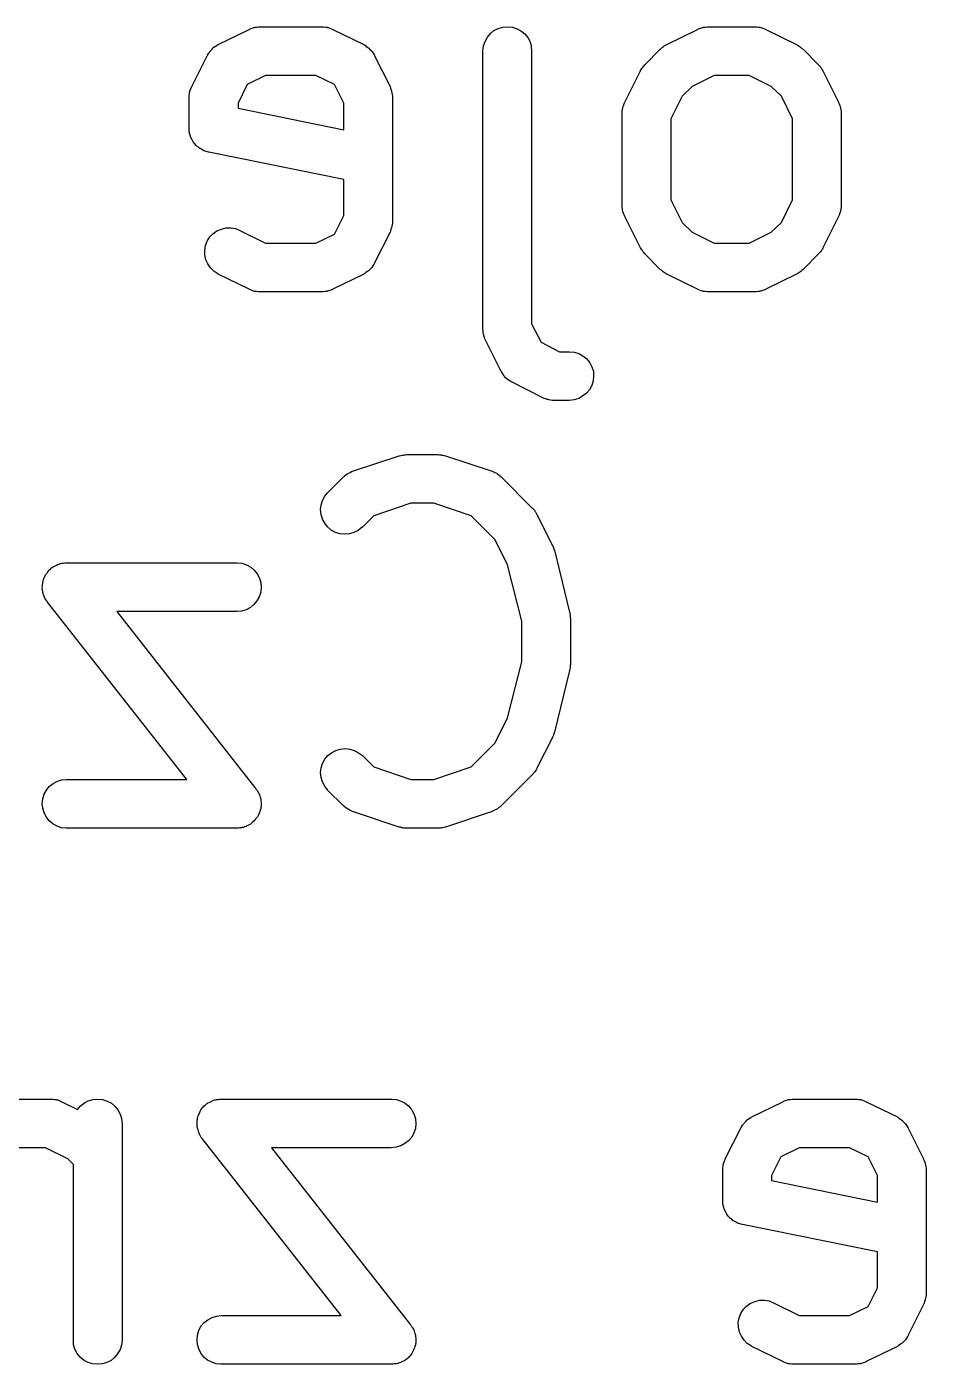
# Model space of a CAD drawing. Extents: x 131.5 to 184.4, y -145.8 to -137.7.
# Drawn here: x 171.701 to 174.47, y -145.467 to -141.351 of the extents above; entities that cross this region are included whole.
import ezdxf

# ---------------------------------------------------------------- set-up
doc = ezdxf.new("R2010")
doc.units = 0
doc.layers.add('BLACK', color=7, linetype='CONTINUOUS')

msp = doc.modelspace()

# ---------------------------------------------------------------- linework, layer by layer
at = {"layer": 'BLACK', "linetype": 'CONTINUOUS'}
for p, q in [((172.29, -141.406), (172.385, -141.359)), ((172.385, -141.359), (172.386, -141.358)), ((172.386, -141.358), (172.388, -141.357)), ((172.388, -141.357), (172.39, -141.356)), ((172.39, -141.356), (172.395, -141.355)), ((172.395, -141.355), (172.4, -141.353)), ((172.4, -141.353), (172.402, -141.353)), ((172.402, -141.353), (172.404, -141.352)), ((172.404, -141.352), (172.409, -141.352)), ((172.409, -141.352), (172.414, -141.351)), ((172.414, -141.351), (172.416, -141.351)), ((172.416, -141.351), (172.419, -141.351)), ((172.419, -141.351), (172.609, -141.351)), ((172.609, -141.351), (172.61, -141.351)), ((172.61, -141.351), (172.612, -141.351)), ((172.612, -141.351), (172.614, -141.351)), ((172.614, -141.351), (172.62, -141.352)), ((172.62, -141.352), (172.625, -141.352)), ((172.625, -141.352), (172.627, -141.353)), ((172.627, -141.353), (172.629, -141.353)), ((172.629, -141.353), (172.634, -141.355)), ((172.634, -141.355), (172.639, -141.357)), ((172.639, -141.357), (172.641, -141.358)), ((172.641, -141.358), (172.643, -141.359)), ((172.643, -141.359), (172.738, -141.406)), ((173.112, -141.396), (173.119, -141.383)), ((173.119, -141.383), (173.128, -141.372)), ((173.128, -141.372), (173.139, -141.363)), ((173.139, -141.363), (173.152, -141.356)), ((173.152, -141.356), (173.166, -141.352)), ((173.166, -141.352), (173.181, -141.351)), ((173.181, -141.351), (173.196, -141.352)), ((173.196, -141.352), (173.21, -141.357)), ((173.21, -141.357), (173.222, -141.364)), ((173.222, -141.364), (173.234, -141.373)), ((173.234, -141.373), (173.243, -141.384)), ((173.243, -141.384), (173.25, -141.397)), ((173.671, -141.406), (173.766, -141.359)), ((173.766, -141.359), (173.767, -141.358)), ((173.767, -141.358), (173.769, -141.357)), ((173.769, -141.357), (173.771, -141.356)), ((173.771, -141.356), (173.776, -141.355)), ((173.776, -141.355), (173.781, -141.353)), ((173.781, -141.353), (173.783, -141.353)), ((173.783, -141.353), (173.785, -141.352)), ((173.785, -141.352), (173.79, -141.352)), ((173.79, -141.352), (173.795, -141.351)), ((173.795, -141.351), (173.797, -141.351)), ((173.797, -141.351), (173.8, -141.351)), ((173.8, -141.351), (173.942, -141.351)), ((173.942, -141.351), (173.943, -141.351)), ((173.943, -141.351), (173.946, -141.351)), ((173.946, -141.351), (173.948, -141.351)), ((173.948, -141.351), (173.953, -141.352)), ((173.953, -141.352), (173.958, -141.352)), ((173.958, -141.352), (173.96, -141.353)), ((173.96, -141.353), (173.962, -141.353)), ((173.962, -141.353), (173.967, -141.355)), ((173.967, -141.355), (173.972, -141.357)), ((173.972, -141.357), (173.974, -141.358)), ((173.974, -141.358), (173.976, -141.359)), ((173.976, -141.359), (174.071, -141.406)), ((172.265, -141.427), (172.266, -141.425)), ((172.266, -141.425), (172.267, -141.424)), ((172.267, -141.424), (172.271, -141.42)), ((172.271, -141.42), (172.275, -141.416)), ((172.275, -141.416), (172.276, -141.415)), ((172.276, -141.415), (172.277, -141.414)), ((172.277, -141.414), (172.282, -141.411)), ((172.282, -141.411), (172.287, -141.408)), ((172.287, -141.408), (172.288, -141.407)), ((172.288, -141.407), (172.29, -141.406)), ((172.738, -141.406), (172.739, -141.407)), ((172.739, -141.407), (172.74, -141.408)), ((172.74, -141.408), (172.742, -141.408)), ((172.742, -141.408), (172.746, -141.412)), ((172.746, -141.412), (172.751, -141.415)), ((172.751, -141.415), (172.752, -141.416)), ((172.752, -141.416), (172.754, -141.417)), ((172.754, -141.417), (172.757, -141.421)), ((172.757, -141.421), (172.762, -141.425)), ((172.762, -141.425), (172.762, -141.426)), ((173.105, -141.425), (173.107, -141.41)), ((173.105, -141.426), (173.105, -141.425)), ((173.107, -141.41), (173.112, -141.396)), ((173.25, -141.397), (173.254, -141.411)), ((173.254, -141.411), (173.255, -141.426)), ((173.604, -141.468), (173.651, -141.42)), ((173.651, -141.42), (173.652, -141.42)), ((173.652, -141.42), (173.655, -141.417)), ((173.655, -141.417), (173.658, -141.414)), ((173.658, -141.414), (173.661, -141.412)), ((173.661, -141.412), (173.663, -141.41)), ((173.663, -141.41), (173.667, -141.408)), ((173.667, -141.408), (173.671, -141.406)), ((174.071, -141.406), (174.072, -141.407)), ((174.072, -141.407), (174.076, -141.409)), ((174.076, -141.409), (174.079, -141.411)), ((174.079, -141.411), (174.082, -141.413)), ((174.082, -141.413), (174.084, -141.415)), ((174.084, -141.415), (174.087, -141.418)), ((174.087, -141.418), (174.091, -141.42)), ((174.091, -141.42), (174.138, -141.468)), ((172.209, -141.535), (172.256, -141.44)), ((172.256, -141.44), (172.257, -141.439)), ((172.257, -141.439), (172.258, -141.437)), ((172.258, -141.436), (172.262, -141.431)), ((172.258, -141.437), (172.258, -141.436)), ((172.262, -141.431), (172.265, -141.427)), ((172.762, -141.426), (172.764, -141.427)), ((172.764, -141.427), (172.767, -141.432)), ((172.767, -141.432), (172.77, -141.437)), ((172.77, -141.437), (172.771, -141.438)), ((172.771, -141.438), (172.771, -141.44)), ((172.771, -141.44), (172.819, -141.535)), ((173.105, -142.283), (173.105, -141.426)), ((173.255, -141.426), (173.255, -142.265)), ((172.436, -141.501), (172.379, -141.529)), ((172.591, -141.501), (172.436, -141.501)), ((172.648, -141.529), (172.591, -141.501)), ((173.542, -141.583), (173.59, -141.487)), ((173.59, -141.486), (173.592, -141.483)), ((173.59, -141.487), (173.59, -141.486)), ((173.592, -141.483), (173.594, -141.479)), ((173.594, -141.479), (173.596, -141.477)), ((173.596, -141.477), (173.598, -141.474)), ((173.598, -141.474), (173.601, -141.471)), ((173.601, -141.471), (173.604, -141.468)), ((173.817, -141.501), (173.749, -141.535)), ((173.925, -141.501), (173.817, -141.501)), ((173.993, -141.535), (173.925, -141.501)), ((174.138, -141.468), (174.139, -141.469)), ((174.139, -141.469), (174.142, -141.472)), ((174.142, -141.472), (174.145, -141.475)), ((174.145, -141.475), (174.146, -141.478)), ((174.146, -141.478), (174.148, -141.48)), ((174.148, -141.48), (174.15, -141.484)), ((174.15, -141.484), (174.152, -141.487)), ((174.152, -141.487), (174.2, -141.583)), ((172.203, -141.549), (172.205, -141.544)), ((172.203, -141.551), (172.203, -141.549)), ((172.205, -141.544), (172.207, -141.539)), ((172.207, -141.539), (172.208, -141.537)), ((172.208, -141.537), (172.209, -141.535)), ((172.379, -141.529), (172.351, -141.586)), ((172.677, -141.586), (172.648, -141.529)), ((172.819, -141.535), (172.819, -141.536)), ((172.819, -141.536), (172.82, -141.538)), ((172.82, -141.538), (172.821, -141.54)), ((172.821, -141.54), (172.823, -141.545)), ((172.823, -141.545), (172.824, -141.55)), ((173.749, -141.535), (173.718, -141.565)), ((174.024, -141.565), (173.993, -141.535)), ((172.201, -141.563), (172.202, -141.558)), ((172.201, -141.565), (172.201, -141.563)), ((172.201, -141.568), (172.201, -141.565)), ((172.201, -141.569), (172.201, -141.568)), ((172.201, -141.664), (172.201, -141.569)), ((172.202, -141.553), (172.203, -141.551)), ((172.202, -141.558), (172.202, -141.553)), ((172.351, -141.586), (172.351, -141.602)), ((172.677, -141.668), (172.677, -141.586)), ((172.824, -141.55), (172.825, -141.552)), ((172.825, -141.552), (172.825, -141.554)), ((172.825, -141.554), (172.826, -141.559)), ((172.826, -141.559), (172.827, -141.564)), ((172.827, -141.564), (172.827, -141.566)), ((172.827, -141.566), (172.827, -141.569)), ((172.827, -141.569), (172.827, -141.95)), ((173.539, -141.592), (173.54, -141.587)), ((173.54, -141.587), (173.541, -141.585)), ((173.541, -141.585), (173.542, -141.583)), ((173.718, -141.565), (173.684, -141.634)), ((174.058, -141.634), (174.024, -141.565)), ((174.2, -141.583), (174.2, -141.584)), ((174.2, -141.584), (174.201, -141.586)), ((174.201, -141.586), (174.202, -141.588)), ((174.202, -141.588), (174.204, -141.593)), ((172.351, -141.602), (172.677, -141.668)), ((173.534, -141.611), (173.535, -141.606)), ((173.534, -141.613), (173.534, -141.611)), ((173.534, -141.615), (173.534, -141.613)), ((173.534, -141.616), (173.534, -141.615)), ((173.534, -141.902), (173.534, -141.616)), ((173.535, -141.606), (173.536, -141.601)), ((173.536, -141.598), (173.537, -141.596)), ((173.536, -141.601), (173.536, -141.598)), ((173.537, -141.596), (173.539, -141.592)), ((174.204, -141.593), (174.205, -141.597)), ((174.205, -141.597), (174.206, -141.6)), ((174.206, -141.6), (174.206, -141.602)), ((174.206, -141.602), (174.207, -141.607)), ((174.207, -141.607), (174.208, -141.612)), ((174.208, -141.612), (174.208, -141.614)), ((174.208, -141.614), (174.208, -141.616)), ((174.208, -141.616), (174.208, -141.902)), ((172.201, -141.671), (172.201, -141.664)), ((172.202, -141.678), (172.201, -141.671)), ((173.684, -141.634), (173.684, -141.884)), ((174.058, -141.884), (174.058, -141.634)), ((172.204, -141.685), (172.202, -141.678)), ((172.202, -141.678), (172.202, -141.678)), ((172.202, -141.678), (172.202, -141.678)), ((172.206, -141.692), (172.204, -141.685)), ((172.21, -141.699), (172.206, -141.692)), ((172.206, -141.692), (172.206, -141.692)), ((172.206, -141.692), (172.206, -141.692)), ((172.213, -141.705), (172.21, -141.699)), ((172.218, -141.711), (172.213, -141.705)), ((172.213, -141.705), (172.213, -141.705)), ((172.213, -141.705), (172.213, -141.705)), ((172.222, -141.716), (172.218, -141.711)), ((172.222, -141.717), (172.222, -141.716)), ((172.222, -141.716), (172.222, -141.716)), ((172.228, -141.721), (172.222, -141.717)), ((172.233, -141.726), (172.228, -141.721)), ((172.234, -141.726), (172.233, -141.726)), ((172.24, -141.729), (172.234, -141.726)), ((172.234, -141.726), (172.234, -141.726)), ((172.246, -141.733), (172.24, -141.729)), ((172.247, -141.733), (172.246, -141.733)), ((172.246, -141.733), (172.246, -141.733)), ((172.253, -141.735), (172.247, -141.733)), ((172.26, -141.737), (172.253, -141.735)), ((172.261, -141.737), (172.26, -141.737)), ((172.677, -141.821), (172.261, -141.737)), ((172.261, -141.737), (172.261, -141.737)), ((172.261, -141.737), (172.261, -141.737)), ((172.261, -141.737), (172.261, -141.737)), ((172.677, -141.932), (172.677, -141.821)), ((173.534, -141.904), (173.534, -141.902)), ((173.534, -141.906), (173.534, -141.904)), ((173.535, -141.911), (173.534, -141.906)), ((173.535, -141.916), (173.535, -141.911)), ((173.536, -141.919), (173.535, -141.916)), ((173.536, -141.921), (173.536, -141.919)), ((173.684, -141.884), (173.718, -141.953)), ((174.024, -141.953), (174.058, -141.884)), ((174.207, -141.912), (174.206, -141.917)), ((174.206, -141.917), (174.206, -141.92)), ((174.208, -141.907), (174.207, -141.912)), ((174.208, -141.902), (174.208, -141.903)), ((174.208, -141.903), (174.208, -141.905)), ((174.208, -141.905), (174.208, -141.907)), ((172.648, -141.989), (172.677, -141.932)), ((172.826, -141.96), (172.825, -141.965)), ((172.827, -141.955), (172.826, -141.96)), ((172.827, -141.95), (172.827, -141.951)), ((172.827, -141.951), (172.827, -141.953)), ((172.827, -141.953), (172.827, -141.955)), ((173.538, -141.926), (173.536, -141.921)), ((173.54, -141.93), (173.538, -141.926)), ((173.541, -141.932), (173.54, -141.93)), ((173.542, -141.935), (173.541, -141.932)), ((173.59, -142.031), (173.542, -141.935)), ((173.542, -141.935), (173.542, -141.935)), ((173.718, -141.953), (173.749, -141.983)), ((173.993, -141.983), (174.024, -141.953)), ((174.2, -141.935), (174.152, -142.031)), ((174.201, -141.933), (174.2, -141.935)), ((174.202, -141.931), (174.201, -141.933)), ((174.203, -141.927), (174.202, -141.931)), ((174.205, -141.922), (174.203, -141.927)), ((174.206, -141.92), (174.205, -141.922)), ((172.256, -142.011), (172.264, -141.998)), ((172.264, -141.998), (172.274, -141.988)), ((172.274, -141.988), (172.286, -141.979)), ((172.286, -141.979), (172.3, -141.974)), ((172.3, -141.974), (172.314, -141.97)), ((172.314, -141.97), (172.329, -141.97)), ((172.329, -141.97), (172.343, -141.972)), ((172.343, -141.972), (172.357, -141.978)), ((172.357, -141.978), (172.436, -142.017)), ((172.591, -142.017), (172.648, -141.989)), ((172.819, -141.983), (172.771, -142.078)), ((172.82, -141.981), (172.819, -141.983)), ((172.821, -141.979), (172.82, -141.981)), ((172.822, -141.974), (172.821, -141.979)), ((172.824, -141.969), (172.822, -141.974)), ((172.825, -141.967), (172.824, -141.969)), ((172.825, -141.965), (172.825, -141.967)), ((173.749, -141.983), (173.817, -142.017)), ((173.925, -142.017), (173.993, -141.983)), ((172.249, -142.039), (172.251, -142.024)), ((172.249, -142.053), (172.249, -142.039)), ((172.251, -142.024), (172.256, -142.011)), ((172.436, -142.017), (172.591, -142.017)), ((173.592, -142.034), (173.59, -142.031)), ((173.594, -142.038), (173.592, -142.034)), ((173.596, -142.04), (173.594, -142.038)), ((173.597, -142.043), (173.596, -142.04)), ((173.6, -142.046), (173.597, -142.043)), ((173.817, -142.017), (173.925, -142.017)), ((174.146, -142.041), (174.144, -142.044)), ((174.148, -142.039), (174.146, -142.041)), ((174.15, -142.035), (174.148, -142.039)), ((174.152, -142.032), (174.15, -142.035)), ((174.152, -142.031), (174.152, -142.032)), ((172.252, -142.068), (172.249, -142.053)), ((172.258, -142.081), (172.252, -142.068)), ((172.266, -142.093), (172.258, -142.081)), ((172.769, -142.082), (172.766, -142.087)), ((172.77, -142.081), (172.769, -142.082)), ((172.771, -142.079), (172.77, -142.081)), ((172.771, -142.078), (172.771, -142.079)), ((173.603, -142.049), (173.6, -142.046)), ((173.604, -142.05), (173.603, -142.049)), ((173.651, -142.098), (173.604, -142.05)), ((174.138, -142.05), (174.091, -142.098)), ((174.141, -142.047), (174.138, -142.05)), ((174.144, -142.044), (174.141, -142.047)), ((172.277, -142.103), (172.266, -142.093)), ((172.289, -142.111), (172.277, -142.103)), ((172.29, -142.112), (172.289, -142.111)), ((172.385, -142.159), (172.29, -142.112)), ((172.738, -142.112), (172.643, -142.159)), ((172.739, -142.111), (172.738, -142.112)), ((172.741, -142.11), (172.739, -142.111)), ((172.745, -142.107), (172.741, -142.11)), ((172.75, -142.104), (172.745, -142.107)), ((172.751, -142.103), (172.75, -142.104)), ((172.753, -142.102), (172.751, -142.103)), ((172.757, -142.098), (172.753, -142.102)), ((172.761, -142.094), (172.757, -142.098)), ((172.762, -142.093), (172.761, -142.094)), ((172.763, -142.092), (172.762, -142.093)), ((172.766, -142.087), (172.763, -142.092)), ((173.655, -142.1), (173.651, -142.098)), ((173.658, -142.103), (173.655, -142.1)), ((173.66, -142.105), (173.658, -142.103)), ((173.663, -142.107), (173.66, -142.105)), ((173.666, -142.109), (173.663, -142.107)), ((173.67, -142.111), (173.666, -142.109)), ((173.671, -142.112), (173.67, -142.111)), ((173.766, -142.159), (173.671, -142.112)), ((174.071, -142.112), (173.976, -142.159)), ((174.075, -142.11), (174.071, -142.112)), ((174.078, -142.108), (174.075, -142.11)), ((174.081, -142.106), (174.078, -142.108)), ((174.084, -142.104), (174.081, -142.106)), ((174.087, -142.101), (174.084, -142.104)), ((174.09, -142.099), (174.087, -142.101)), ((174.091, -142.098), (174.09, -142.099)), ((172.387, -142.16), (172.385, -142.159)), ((172.389, -142.161), (172.387, -142.16)), ((172.394, -142.163), (172.389, -142.161)), ((172.399, -142.165), (172.394, -142.163)), ((172.401, -142.165), (172.399, -142.165)), ((172.403, -142.166), (172.401, -142.165)), ((172.408, -142.166), (172.403, -142.166)), ((172.413, -142.167), (172.408, -142.166)), ((172.619, -142.166), (172.613, -142.167)), ((172.624, -142.166), (172.619, -142.166)), ((172.626, -142.165), (172.624, -142.166)), ((172.628, -142.165), (172.626, -142.165)), ((172.633, -142.163), (172.628, -142.165)), ((172.638, -142.162), (172.633, -142.163)), ((172.64, -142.161), (172.638, -142.162)), ((172.642, -142.16), (172.64, -142.161)), ((172.643, -142.159), (172.642, -142.16)), ((173.768, -142.16), (173.766, -142.159)), ((173.77, -142.161), (173.768, -142.16)), ((173.775, -142.163), (173.77, -142.161)), ((173.78, -142.165), (173.775, -142.163)), ((173.782, -142.165), (173.78, -142.165)), ((173.784, -142.166), (173.782, -142.165)), ((173.789, -142.166), (173.784, -142.166)), ((173.794, -142.167), (173.789, -142.166)), ((173.952, -142.166), (173.947, -142.167)), ((173.957, -142.166), (173.952, -142.166)), ((173.959, -142.165), (173.957, -142.166)), ((173.961, -142.165), (173.959, -142.165)), ((173.966, -142.163), (173.961, -142.165)), ((173.971, -142.162), (173.966, -142.163)), ((173.973, -142.161), (173.971, -142.162)), ((173.975, -142.16), (173.973, -142.161)), ((173.976, -142.159), (173.975, -142.16)), ((172.415, -142.167), (172.413, -142.167)), ((172.418, -142.167), (172.415, -142.167)), ((172.419, -142.167), (172.418, -142.167)), ((172.609, -142.167), (172.419, -142.167)), ((172.611, -142.167), (172.609, -142.167)), ((172.613, -142.167), (172.611, -142.167)), ((173.796, -142.167), (173.794, -142.167)), ((173.798, -142.167), (173.796, -142.167)), ((173.8, -142.167), (173.798, -142.167)), ((173.942, -142.167), (173.8, -142.167)), ((173.945, -142.167), (173.942, -142.167)), ((173.947, -142.167), (173.945, -142.167)), ((173.106, -142.285), (173.105, -142.283)), ((173.106, -142.287), (173.106, -142.285)), ((173.106, -142.292), (173.106, -142.287)), ((173.255, -142.265), (173.284, -142.322)), ((173.107, -142.297), (173.106, -142.292)), ((173.108, -142.3), (173.107, -142.297)), ((173.108, -142.302), (173.108, -142.3)), ((173.11, -142.307), (173.108, -142.302)), ((173.111, -142.311), (173.11, -142.307)), ((173.112, -142.313), (173.111, -142.311)), ((173.113, -142.315), (173.112, -142.313)), ((173.113, -142.316), (173.113, -142.315)), ((173.161, -142.412), (173.113, -142.316)), ((173.284, -142.322), (173.341, -142.351)), ((173.341, -142.351), (173.371, -142.351)), ((173.371, -142.351), (173.372, -142.351)), ((173.372, -142.351), (173.387, -142.352)), ((173.387, -142.352), (173.4, -142.357)), ((173.4, -142.357), (173.413, -142.364)), ((173.413, -142.364), (173.425, -142.373)), ((173.162, -142.413), (173.161, -142.412)), ((173.163, -142.414), (173.162, -142.413)), ((173.425, -142.373), (173.434, -142.385)), ((173.434, -142.385), (173.44, -142.398)), ((173.44, -142.398), (173.445, -142.412)), ((173.445, -142.412), (173.446, -142.426)), ((173.166, -142.419), (173.163, -142.414)), ((173.169, -142.424), (173.166, -142.419)), ((173.17, -142.425), (173.169, -142.424)), ((173.171, -142.427), (173.17, -142.425)), ((173.175, -142.431), (173.171, -142.427)), ((173.179, -142.435), (173.175, -142.431)), ((173.18, -142.436), (173.179, -142.435)), ((173.181, -142.437), (173.18, -142.436)), ((173.186, -142.44), (173.181, -142.437)), ((173.191, -142.443), (173.186, -142.44)), ((173.192, -142.444), (173.191, -142.443)), ((173.194, -142.445), (173.192, -142.444)), ((173.195, -142.445), (173.194, -142.445)), ((173.29, -142.493), (173.195, -142.445)), ((173.444, -142.441), (173.44, -142.455)), ((173.446, -142.426), (173.444, -142.441)), ((173.292, -142.494), (173.29, -142.493)), ((173.294, -142.495), (173.292, -142.494)), ((173.299, -142.496), (173.294, -142.495)), ((173.4, -142.495), (173.386, -142.499)), ((173.412, -142.488), (173.4, -142.495)), ((173.424, -142.479), (173.412, -142.488)), ((173.433, -142.468), (173.424, -142.479)), ((173.44, -142.455), (173.433, -142.468)), ((173.303, -142.498), (173.299, -142.496)), ((173.306, -142.498), (173.303, -142.498)), ((173.308, -142.499), (173.306, -142.498)), ((173.313, -142.5), (173.308, -142.499)), ((173.318, -142.501), (173.313, -142.5)), ((173.32, -142.5), (173.318, -142.501)), ((173.322, -142.501), (173.32, -142.5)), ((173.323, -142.501), (173.322, -142.501)), ((173.371, -142.501), (173.323, -142.501)), ((173.386, -142.499), (173.371, -142.501)), ((172.704, -142.719), (172.847, -142.671)), ((172.847, -142.671), (172.848, -142.671)), ((172.848, -142.671), (172.852, -142.67)), ((172.852, -142.67), (172.856, -142.669)), ((172.856, -142.669), (172.859, -142.669)), ((172.859, -142.669), (172.863, -142.668)), ((172.863, -142.668), (172.867, -142.668)), ((172.867, -142.668), (172.871, -142.667)), ((172.871, -142.667), (172.966, -142.667)), ((172.966, -142.667), (172.967, -142.667)), ((172.967, -142.667), (172.971, -142.668)), ((172.971, -142.668), (172.976, -142.668)), ((172.976, -142.668), (172.979, -142.669)), ((172.979, -142.669), (172.982, -142.669)), ((172.982, -142.669), (172.986, -142.67)), ((172.986, -142.67), (172.99, -142.671)), ((172.99, -142.671), (173.133, -142.719)), ((172.627, -142.785), (172.675, -142.737)), ((172.675, -142.737), (172.676, -142.736)), ((172.676, -142.736), (172.678, -142.735)), ((172.678, -142.735), (172.679, -142.733)), ((172.679, -142.733), (172.683, -142.73)), ((172.683, -142.73), (172.687, -142.727)), ((172.687, -142.727), (172.689, -142.726)), ((172.689, -142.726), (172.691, -142.725)), ((172.691, -142.725), (172.696, -142.723)), ((172.696, -142.723), (172.7, -142.72)), ((172.7, -142.72), (172.702, -142.72)), ((172.702, -142.72), (172.704, -142.719)), ((173.133, -142.719), (173.134, -142.719)), ((173.134, -142.719), (173.136, -142.72)), ((173.136, -142.72), (173.138, -142.721)), ((173.138, -142.721), (173.142, -142.723)), ((173.142, -142.723), (173.147, -142.725)), ((173.147, -142.725), (173.149, -142.727)), ((173.149, -142.727), (173.151, -142.728)), ((173.151, -142.728), (173.155, -142.731)), ((173.155, -142.731), (173.159, -142.734)), ((173.159, -142.734), (173.16, -142.736)), ((173.16, -142.736), (173.162, -142.737)), ((173.162, -142.737), (173.257, -142.832)), ((172.605, -142.837), (172.607, -142.823)), ((172.607, -142.823), (172.611, -142.809)), ((172.611, -142.809), (172.618, -142.796)), ((172.618, -142.796), (172.627, -142.785)), ((172.883, -142.817), (172.769, -142.856)), ((172.954, -142.817), (172.883, -142.817)), ((173.069, -142.856), (172.954, -142.817)), ((172.607, -142.852), (172.605, -142.837)), ((172.611, -142.866), (172.607, -142.852)), ((172.618, -142.879), (172.611, -142.866)), ((172.769, -142.856), (172.734, -142.891)), ((173.143, -142.93), (173.069, -142.856)), ((173.257, -142.832), (173.258, -142.833)), ((173.258, -142.833), (173.261, -142.836)), ((173.261, -142.836), (173.264, -142.839)), ((173.264, -142.839), (173.265, -142.842)), ((173.265, -142.842), (173.267, -142.844)), ((173.267, -142.844), (173.269, -142.848)), ((173.269, -142.848), (173.271, -142.852)), ((173.271, -142.852), (173.319, -142.947)), ((172.627, -142.89), (172.618, -142.879)), ((172.638, -142.9), (172.627, -142.89)), ((172.651, -142.907), (172.638, -142.9)), ((172.665, -142.911), (172.651, -142.907)), ((172.708, -142.907), (172.694, -142.911)), ((172.721, -142.901), (172.708, -142.907)), ((172.733, -142.891), (172.721, -142.901)), ((172.734, -142.891), (172.733, -142.891)), ((172.68, -142.913), (172.665, -142.911)), ((172.694, -142.911), (172.68, -142.913)), ((173.181, -143.007), (173.143, -142.93)), ((173.319, -142.947), (173.319, -142.948)), ((173.319, -142.948), (173.32, -142.948)), ((173.32, -142.948), (173.32, -142.948)), ((173.32, -142.948), (173.322, -142.955)), ((173.322, -142.955), (173.324, -142.962)), ((173.324, -142.962), (173.325, -142.962)), ((173.325, -142.962), (173.325, -142.962)), ((173.325, -142.962), (173.372, -143.153)), ((171.761, -143.034), (171.764, -143.03)), ((171.764, -143.03), (171.767, -143.026)), ((171.767, -143.026), (171.769, -143.025)), ((171.769, -143.025), (171.77, -143.022)), ((171.77, -143.022), (171.774, -143.02)), ((171.774, -143.02), (171.777, -143.016)), ((171.777, -143.016), (171.78, -143.015)), ((171.78, -143.015), (171.782, -143.013)), ((171.782, -143.013), (171.786, -143.011)), ((171.786, -143.011), (171.79, -143.009)), ((171.79, -143.009), (171.792, -143.008)), ((171.792, -143.008), (171.795, -143.006)), ((171.795, -143.006), (171.799, -143.005)), ((171.799, -143.005), (171.803, -143.003)), ((171.803, -143.003), (171.806, -143.003)), ((171.806, -143.003), (171.809, -143.002)), ((171.809, -143.002), (171.813, -143.002)), ((171.813, -143.002), (171.818, -143.001)), ((171.818, -143.001), (171.821, -143.001)), ((171.821, -143.001), (171.823, -143.001)), ((171.823, -143.001), (172.347, -143.001)), ((172.347, -143.001), (172.348, -143.001)), ((172.348, -143.001), (172.363, -143.002)), ((172.363, -143.002), (172.377, -143.007)), ((172.377, -143.007), (172.39, -143.014)), ((172.39, -143.014), (172.401, -143.023)), ((172.401, -143.023), (172.41, -143.035)), ((173.225, -143.18), (173.181, -143.007)), ((171.748, -143.075), (171.749, -143.071)), ((171.749, -143.066), (171.75, -143.063)), ((171.749, -143.071), (171.749, -143.066)), ((171.75, -143.061), (171.751, -143.056)), ((171.75, -143.063), (171.75, -143.061)), ((171.751, -143.056), (171.752, -143.052)), ((171.752, -143.052), (171.753, -143.049)), ((171.753, -143.049), (171.754, -143.047)), ((171.754, -143.047), (171.756, -143.043)), ((171.756, -143.043), (171.758, -143.038)), ((171.758, -143.038), (171.76, -143.036)), ((171.76, -143.036), (171.761, -143.034)), ((172.41, -143.035), (172.417, -143.048)), ((172.417, -143.048), (172.421, -143.062)), ((172.421, -143.062), (172.422, -143.076)), ((171.749, -143.078), (171.748, -143.075)), ((171.748, -143.081), (171.749, -143.078)), ((171.749, -143.085), (171.748, -143.081)), ((171.75, -143.09), (171.749, -143.085)), ((171.75, -143.092), (171.75, -143.09)), ((171.751, -143.095), (171.75, -143.092)), ((171.752, -143.099), (171.751, -143.095)), ((171.754, -143.104), (171.752, -143.099)), ((171.755, -143.106), (171.754, -143.104)), ((171.756, -143.109), (171.755, -143.106)), ((171.758, -143.113), (171.756, -143.109)), ((171.761, -143.117), (171.758, -143.113)), ((172.416, -143.105), (172.409, -143.118)), ((172.421, -143.091), (172.416, -143.105)), ((172.422, -143.076), (172.421, -143.091)), ((171.762, -143.119), (171.761, -143.117)), ((171.764, -143.121), (171.762, -143.119)), ((171.764, -143.122), (171.764, -143.121)), ((172.193, -143.667), (171.764, -143.122)), ((172.347, -143.151), (171.978, -143.151)), ((171.978, -143.151), (172.406, -143.696)), ((172.362, -143.149), (172.347, -143.151)), ((172.376, -143.145), (172.362, -143.149)), ((172.389, -143.138), (172.376, -143.145)), ((172.4, -143.129), (172.389, -143.138)), ((172.409, -143.118), (172.4, -143.129)), ((173.372, -143.153), (173.373, -143.154)), ((173.373, -143.154), (173.373, -143.155)), ((173.225, -143.305), (173.225, -143.18)), ((173.373, -143.155), (173.373, -143.156)), ((173.373, -143.156), (173.374, -143.162)), ((173.374, -143.162), (173.374, -143.168)), ((173.374, -143.168), (173.374, -143.17)), ((173.374, -143.17), (173.375, -143.171)), ((173.375, -143.171), (173.375, -143.314)), ((173.181, -143.478), (173.225, -143.305)), ((173.375, -143.315), (173.374, -143.316)), ((173.374, -143.316), (173.374, -143.318)), ((173.374, -143.318), (173.374, -143.323)), ((173.375, -143.314), (173.375, -143.315)), ((173.372, -143.332), (173.325, -143.522)), ((173.373, -143.329), (173.372, -143.331)), ((173.372, -143.331), (173.372, -143.332)), ((173.374, -143.323), (173.373, -143.329)), ((173.143, -143.555), (173.181, -143.478)), ((173.324, -143.524), (173.322, -143.531)), ((173.325, -143.522), (173.324, -143.523)), ((173.324, -143.523), (173.324, -143.524)), ((173.324, -143.524), (173.324, -143.524)), ((173.069, -143.629), (173.143, -143.555)), ((173.319, -143.538), (173.271, -143.633)), ((173.322, -143.531), (173.319, -143.537)), ((173.319, -143.537), (173.319, -143.538)), ((173.319, -143.538), (173.319, -143.538)), ((172.611, -143.618), (172.618, -143.605)), ((172.618, -143.605), (172.628, -143.594)), ((172.628, -143.594), (172.639, -143.585)), ((172.639, -143.585), (172.652, -143.578)), ((172.652, -143.578), (172.666, -143.574)), ((172.666, -143.574), (172.681, -143.572)), ((172.681, -143.572), (172.695, -143.574)), ((172.695, -143.574), (172.709, -143.578)), ((172.709, -143.578), (172.722, -143.585)), ((172.722, -143.585), (172.734, -143.594)), ((172.734, -143.594), (172.769, -143.629)), ((172.605, -143.646), (172.607, -143.632)), ((172.607, -143.661), (172.605, -143.646)), ((172.607, -143.632), (172.611, -143.618)), ((172.769, -143.629), (172.883, -143.667)), ((172.954, -143.667), (173.069, -143.629)), ((173.263, -143.646), (173.26, -143.649)), ((173.265, -143.644), (173.263, -143.646)), ((173.267, -143.641), (173.265, -143.644)), ((173.269, -143.638), (173.267, -143.641)), ((173.271, -143.634), (173.269, -143.638)), ((173.271, -143.633), (173.271, -143.634)), ((171.761, -143.7), (171.77, -143.689)), ((171.77, -143.689), (171.782, -143.68)), ((171.782, -143.68), (171.795, -143.673)), ((171.795, -143.673), (171.809, -143.669)), ((171.809, -143.669), (171.823, -143.667)), ((171.823, -143.667), (172.193, -143.667)), ((172.611, -143.675), (172.607, -143.661)), ((172.618, -143.688), (172.611, -143.675)), ((172.627, -143.699), (172.618, -143.688)), ((172.883, -143.667), (172.954, -143.667)), ((173.257, -143.653), (173.162, -143.748)), ((173.26, -143.649), (173.257, -143.653)), ((171.748, -143.742), (171.75, -143.727)), ((171.75, -143.727), (171.754, -143.713)), ((171.754, -143.713), (171.761, -143.7)), ((172.406, -143.696), (172.407, -143.697)), ((172.407, -143.697), (172.408, -143.699)), ((172.408, -143.699), (172.41, -143.701)), ((172.41, -143.701), (172.412, -143.705)), ((172.412, -143.705), (172.414, -143.709)), ((172.414, -143.709), (172.415, -143.712)), ((172.415, -143.712), (172.417, -143.714)), ((172.417, -143.714), (172.418, -143.719)), ((172.418, -143.719), (172.42, -143.723)), ((172.42, -143.723), (172.42, -143.726)), ((172.42, -143.726), (172.421, -143.728)), ((172.421, -143.728), (172.421, -143.733)), ((172.627, -143.7), (172.627, -143.699)), ((172.675, -143.748), (172.627, -143.7)), ((171.75, -143.756), (171.748, -143.742)), ((171.754, -143.77), (171.75, -143.756)), ((171.761, -143.783), (171.754, -143.77)), ((172.416, -143.771), (172.414, -143.776)), ((172.417, -143.769), (172.416, -143.771)), ((172.418, -143.766), (172.417, -143.769)), ((172.419, -143.762), (172.418, -143.766)), ((172.421, -143.757), (172.419, -143.762)), ((172.421, -143.733), (172.422, -143.737)), ((172.422, -143.752), (172.421, -143.755)), ((172.421, -143.755), (172.421, -143.757)), ((172.422, -143.737), (172.422, -143.74)), ((172.422, -143.74), (172.422, -143.743)), ((172.422, -143.743), (172.422, -143.747)), ((172.422, -143.747), (172.422, -143.752)), ((172.677, -143.749), (172.675, -143.748)), ((172.678, -143.751), (172.677, -143.749)), ((172.682, -143.754), (172.678, -143.751)), ((172.686, -143.757), (172.682, -143.754)), ((172.688, -143.758), (172.686, -143.757)), ((172.69, -143.759), (172.688, -143.758)), ((172.695, -143.762), (172.69, -143.759)), ((172.699, -143.764), (172.695, -143.762)), ((172.701, -143.765), (172.699, -143.764)), ((172.703, -143.766), (172.701, -143.765)), ((172.704, -143.766), (172.703, -143.766)), ((172.847, -143.814), (172.704, -143.766)), ((173.133, -143.766), (172.99, -143.814)), ((173.135, -143.765), (173.133, -143.766)), ((173.137, -143.764), (173.135, -143.765)), ((173.141, -143.762), (173.137, -143.764)), ((173.146, -143.76), (173.141, -143.762)), ((173.148, -143.759), (173.146, -143.76)), ((173.15, -143.758), (173.148, -143.759)), ((173.154, -143.754), (173.15, -143.758)), ((173.158, -143.752), (173.154, -143.754)), ((173.16, -143.75), (173.158, -143.752)), ((173.161, -143.749), (173.16, -143.75)), ((173.162, -143.748), (173.161, -143.749)), ((171.77, -143.795), (171.761, -143.783)), ((171.781, -143.804), (171.77, -143.795)), ((171.794, -143.811), (171.781, -143.804)), ((171.808, -143.816), (171.794, -143.811)), ((172.371, -143.813), (172.367, -143.815)), ((172.376, -143.812), (172.371, -143.813)), ((172.378, -143.81), (172.376, -143.812)), ((172.381, -143.809), (172.378, -143.81)), ((172.385, -143.807), (172.381, -143.809)), ((172.389, -143.805), (172.385, -143.807)), ((172.391, -143.803), (172.389, -143.805)), ((172.393, -143.802), (172.391, -143.803)), ((172.396, -143.799), (172.393, -143.802)), ((172.4, -143.796), (172.396, -143.799)), ((172.402, -143.793), (172.4, -143.796)), ((172.404, -143.792), (172.402, -143.793)), ((172.406, -143.788), (172.404, -143.792)), ((172.409, -143.784), (172.406, -143.788)), ((172.411, -143.782), (172.409, -143.784)), ((172.412, -143.78), (172.411, -143.782)), ((172.414, -143.776), (172.412, -143.78)), ((171.822, -143.817), (171.808, -143.816)), ((171.823, -143.817), (171.822, -143.817)), ((172.347, -143.817), (171.823, -143.817)), ((172.35, -143.817), (172.347, -143.817)), ((172.353, -143.817), (172.35, -143.817)), ((172.357, -143.816), (172.353, -143.817)), ((172.362, -143.816), (172.357, -143.816)), ((172.364, -143.815), (172.362, -143.816)), ((172.367, -143.815), (172.364, -143.815)), ((172.851, -143.814), (172.847, -143.814)), ((172.855, -143.816), (172.851, -143.814)), ((172.858, -143.816), (172.855, -143.816)), ((172.862, -143.817), (172.858, -143.816)), ((172.866, -143.817), (172.862, -143.817)), ((172.87, -143.817), (172.866, -143.817)), ((172.871, -143.817), (172.87, -143.817)), ((172.966, -143.817), (172.871, -143.817)), ((172.97, -143.817), (172.966, -143.817)), ((172.975, -143.817), (172.97, -143.817)), ((172.978, -143.816), (172.975, -143.817)), ((172.981, -143.816), (172.978, -143.816)), ((172.985, -143.815), (172.981, -143.816)), ((172.989, -143.814), (172.985, -143.815)), ((172.99, -143.814), (172.989, -143.814)), ((171.633, -144.651), (171.776, -144.651)), ((171.776, -144.651), (171.777, -144.651)), ((171.777, -144.651), (171.779, -144.651)), ((171.779, -144.651), (171.781, -144.651)), ((171.781, -144.651), (171.786, -144.652)), ((171.786, -144.652), (171.791, -144.652)), ((171.791, -144.652), (171.793, -144.653)), ((171.793, -144.653), (171.796, -144.653)), ((171.796, -144.653), (171.8, -144.655)), ((171.8, -144.655), (171.805, -144.657)), ((171.805, -144.657), (171.807, -144.658)), ((171.807, -144.658), (171.809, -144.659)), ((171.809, -144.659), (171.857, -144.683)), ((171.857, -144.683), (171.866, -144.672)), ((171.866, -144.672), (171.878, -144.663)), ((171.878, -144.663), (171.89, -144.656)), ((171.89, -144.656), (171.905, -144.652)), ((171.905, -144.652), (171.919, -144.651)), ((171.919, -144.651), (171.934, -144.652)), ((171.934, -144.652), (171.948, -144.657)), ((171.948, -144.657), (171.961, -144.664)), ((171.961, -144.664), (171.972, -144.673)), ((171.972, -144.673), (171.981, -144.684)), ((172.24, -144.68), (172.243, -144.676)), ((172.243, -144.676), (172.245, -144.675)), ((172.245, -144.675), (172.247, -144.672)), ((172.247, -144.672), (172.25, -144.67)), ((172.25, -144.67), (172.254, -144.666)), ((172.254, -144.666), (172.256, -144.665)), ((172.256, -144.665), (172.258, -144.663)), ((172.258, -144.663), (172.262, -144.661)), ((172.262, -144.661), (172.266, -144.659)), ((172.266, -144.659), (172.269, -144.658)), ((172.269, -144.658), (172.271, -144.656)), ((172.271, -144.656), (172.275, -144.655)), ((172.275, -144.655), (172.28, -144.653)), ((172.28, -144.653), (172.282, -144.653)), ((172.282, -144.653), (172.285, -144.652)), ((172.285, -144.652), (172.29, -144.652)), ((172.29, -144.652), (172.294, -144.651)), ((172.294, -144.651), (172.297, -144.651)), ((172.297, -144.651), (172.3, -144.651)), ((172.3, -144.651), (172.823, -144.651)), ((172.823, -144.651), (172.824, -144.651)), ((172.824, -144.651), (172.839, -144.652)), ((172.839, -144.652), (172.853, -144.657)), ((172.853, -144.657), (172.866, -144.664)), ((172.866, -144.664), (172.877, -144.673)), ((172.877, -144.673), (172.886, -144.685)), ((173.933, -144.706), (174.028, -144.659)), ((174.028, -144.659), (174.029, -144.658)), ((174.029, -144.658), (174.031, -144.657)), ((174.031, -144.657), (174.033, -144.656)), ((174.033, -144.656), (174.038, -144.655)), ((174.038, -144.655), (174.043, -144.653)), ((174.043, -144.653), (174.045, -144.653)), ((174.045, -144.653), (174.047, -144.652)), ((174.047, -144.652), (174.052, -144.652)), ((174.052, -144.652), (174.057, -144.651)), ((174.057, -144.651), (174.059, -144.651)), ((174.059, -144.651), (174.061, -144.651)), ((174.061, -144.651), (174.252, -144.651)), ((174.252, -144.651), (174.253, -144.651)), ((174.253, -144.651), (174.255, -144.651)), ((174.255, -144.651), (174.257, -144.651)), ((174.257, -144.651), (174.262, -144.652)), ((174.262, -144.652), (174.267, -144.652)), ((174.267, -144.652), (174.27, -144.653)), ((174.27, -144.653), (174.272, -144.653)), ((174.272, -144.653), (174.277, -144.655)), ((174.277, -144.655), (174.281, -144.657)), ((174.281, -144.657), (174.283, -144.658)), ((174.283, -144.658), (174.285, -144.659)), ((174.285, -144.659), (174.381, -144.706)), ((171.981, -144.684), (171.988, -144.697)), ((171.988, -144.697), (171.992, -144.711)), ((171.992, -144.711), (171.994, -144.726)), ((172.225, -144.716), (172.226, -144.713)), ((172.225, -144.721), (172.225, -144.716)), ((172.226, -144.711), (172.227, -144.706)), ((172.226, -144.713), (172.226, -144.711)), ((172.227, -144.706), (172.228, -144.702)), ((172.228, -144.702), (172.23, -144.699)), ((172.23, -144.697), (172.233, -144.693)), ((172.23, -144.699), (172.23, -144.697)), ((172.233, -144.693), (172.234, -144.688)), ((172.234, -144.688), (172.236, -144.686)), ((172.236, -144.686), (172.237, -144.684)), ((172.237, -144.684), (172.24, -144.68)), ((172.886, -144.685), (172.893, -144.698)), ((172.893, -144.698), (172.897, -144.712)), ((172.897, -144.712), (172.898, -144.726)), ((173.914, -144.72), (173.918, -144.716)), ((173.918, -144.716), (173.919, -144.715)), ((173.919, -144.715), (173.92, -144.714)), ((173.92, -144.714), (173.925, -144.711)), ((173.925, -144.711), (173.93, -144.708)), ((173.93, -144.708), (173.931, -144.707)), ((173.931, -144.707), (173.933, -144.706)), ((174.381, -144.706), (174.382, -144.707)), ((174.382, -144.707), (174.383, -144.708)), ((174.383, -144.708), (174.384, -144.708)), ((174.384, -144.708), (174.389, -144.712)), ((174.389, -144.712), (174.394, -144.715)), ((174.394, -144.715), (174.395, -144.716)), ((174.395, -144.716), (174.396, -144.717)), ((174.396, -144.717), (174.4, -144.721)), ((171.994, -144.726), (171.994, -145.392)), ((172.225, -144.725), (172.225, -144.721)), ((172.225, -144.728), (172.225, -144.725)), ((172.225, -144.731), (172.225, -144.728)), ((172.225, -144.735), (172.225, -144.731)), ((172.226, -144.74), (172.225, -144.735)), ((172.227, -144.742), (172.226, -144.74)), ((172.227, -144.745), (172.227, -144.742)), ((172.229, -144.749), (172.227, -144.745)), ((172.23, -144.754), (172.229, -144.749)), ((172.231, -144.756), (172.23, -144.754)), ((172.232, -144.759), (172.231, -144.756)), ((172.235, -144.763), (172.232, -144.759)), ((172.892, -144.755), (172.886, -144.768)), ((172.897, -144.741), (172.892, -144.755)), ((172.898, -144.726), (172.897, -144.741)), ((173.851, -144.835), (173.899, -144.74)), ((173.899, -144.74), (173.9, -144.739)), ((173.9, -144.737), (173.901, -144.736)), ((173.9, -144.739), (173.9, -144.737)), ((173.901, -144.736), (173.904, -144.731)), ((173.904, -144.731), (173.908, -144.727)), ((173.908, -144.727), (173.909, -144.725)), ((173.909, -144.725), (173.91, -144.724)), ((173.91, -144.724), (173.914, -144.72)), ((174.4, -144.721), (174.404, -144.725)), ((174.404, -144.725), (174.405, -144.726)), ((174.405, -144.726), (174.406, -144.727)), ((174.406, -144.727), (174.409, -144.732)), ((174.409, -144.732), (174.413, -144.737)), ((174.413, -144.737), (174.413, -144.738)), ((174.413, -144.738), (174.414, -144.74)), ((174.414, -144.74), (174.462, -144.835)), ((172.237, -144.767), (172.235, -144.763)), ((172.238, -144.769), (172.237, -144.767)), ((172.24, -144.771), (172.238, -144.769)), ((172.241, -144.772), (172.24, -144.771)), ((172.669, -145.317), (172.241, -144.772)), ((172.838, -144.799), (172.823, -144.801)), ((172.852, -144.795), (172.838, -144.799)), ((172.865, -144.788), (172.852, -144.795)), ((172.876, -144.779), (172.865, -144.788)), ((172.886, -144.768), (172.876, -144.779)), ((171.758, -144.801), (171.651, -144.801)), ((171.827, -144.835), (171.758, -144.801)), ((171.844, -144.852), (171.827, -144.835)), ((172.823, -144.801), (172.454, -144.801)), ((172.454, -144.801), (172.882, -145.346)), ((173.848, -144.844), (173.85, -144.839)), ((173.85, -144.839), (173.851, -144.837)), ((173.851, -144.837), (173.851, -144.835)), ((174.022, -144.829), (173.994, -144.886)), ((174.079, -144.801), (174.022, -144.829)), ((174.234, -144.801), (174.079, -144.801)), ((174.291, -144.829), (174.234, -144.801)), ((174.32, -144.886), (174.291, -144.829)), ((174.462, -144.835), (174.462, -144.836)), ((174.462, -144.836), (174.463, -144.838)), ((174.463, -144.838), (174.464, -144.84)), ((174.464, -144.84), (174.466, -144.845)), ((171.844, -145.392), (171.844, -144.852)), ((173.844, -144.863), (173.845, -144.858)), ((173.844, -144.865), (173.844, -144.863)), ((173.844, -144.868), (173.844, -144.865)), ((173.844, -144.869), (173.844, -144.868)), ((173.844, -144.964), (173.844, -144.869)), ((173.845, -144.853), (173.846, -144.851)), ((173.845, -144.858), (173.845, -144.853)), ((173.846, -144.849), (173.848, -144.844)), ((173.846, -144.851), (173.846, -144.849)), ((174.466, -144.845), (174.467, -144.85)), ((174.467, -144.85), (174.468, -144.852)), ((174.468, -144.852), (174.468, -144.854)), ((174.468, -144.854), (174.469, -144.859)), ((174.469, -144.859), (174.47, -144.864)), ((174.47, -144.864), (174.47, -144.866)), ((174.47, -144.866), (174.47, -144.869)), ((174.47, -144.869), (174.47, -145.25)), ((173.994, -144.886), (173.994, -144.902)), ((173.994, -144.902), (174.32, -144.968)), ((174.32, -144.968), (174.32, -144.886)), ((173.844, -144.971), (173.844, -144.964)), ((173.845, -144.978), (173.844, -144.971)), ((173.847, -144.985), (173.845, -144.978)), ((173.845, -144.978), (173.845, -144.978)), ((173.845, -144.978), (173.845, -144.978)), ((173.849, -144.992), (173.847, -144.985)), ((173.853, -144.999), (173.849, -144.992)), ((173.849, -144.992), (173.849, -144.992)), ((173.849, -144.992), (173.849, -144.992)), ((173.856, -145.005), (173.853, -144.999)), ((173.86, -145.011), (173.856, -145.005)), ((173.856, -145.005), (173.856, -145.005)), ((173.856, -145.005), (173.856, -145.005)), ((173.865, -145.016), (173.86, -145.011)), ((173.865, -145.017), (173.865, -145.016)), ((173.865, -145.016), (173.865, -145.016)), ((173.871, -145.021), (173.865, -145.017)), ((173.876, -145.026), (173.871, -145.021)), ((173.877, -145.026), (173.876, -145.026)), ((173.876, -145.026), (173.876, -145.026)), ((173.883, -145.029), (173.877, -145.026)), ((173.889, -145.033), (173.883, -145.029)), ((173.89, -145.033), (173.889, -145.033)), ((173.889, -145.033), (173.889, -145.033)), ((173.896, -145.035), (173.89, -145.033)), ((173.903, -145.037), (173.896, -145.035)), ((173.904, -145.037), (173.903, -145.037)), ((173.903, -145.037), (173.903, -145.037)), ((173.903, -145.037), (173.903, -145.037)), ((174.32, -145.121), (173.904, -145.037)), ((173.904, -145.037), (173.904, -145.037)), ((174.32, -145.232), (174.32, -145.121)), ((174.291, -145.289), (174.32, -145.232)), ((174.47, -145.25), (174.47, -145.251)), ((174.47, -145.251), (174.47, -145.253)), ((174.47, -145.253), (174.47, -145.255)), ((173.907, -145.298), (173.917, -145.288)), ((173.917, -145.288), (173.929, -145.279)), ((173.929, -145.279), (173.943, -145.274)), ((173.943, -145.274), (173.957, -145.27)), ((173.957, -145.27), (173.972, -145.27)), ((173.972, -145.27), (173.986, -145.272)), ((173.986, -145.272), (174, -145.278)), ((174, -145.278), (174.079, -145.317)), ((174.234, -145.317), (174.291, -145.289)), ((174.462, -145.283), (174.414, -145.378)), ((174.463, -145.281), (174.462, -145.283)), ((174.464, -145.279), (174.463, -145.281)), ((174.465, -145.274), (174.464, -145.279)), ((174.467, -145.269), (174.465, -145.274)), ((174.468, -145.265), (174.467, -145.267)), ((174.467, -145.267), (174.467, -145.269)), ((174.469, -145.26), (174.468, -145.265)), ((174.47, -145.255), (174.469, -145.26)), ((172.247, -145.339), (172.258, -145.33)), ((172.258, -145.33), (172.271, -145.323)), ((172.271, -145.323), (172.285, -145.319)), ((172.285, -145.319), (172.3, -145.317)), ((172.3, -145.317), (172.669, -145.317)), ((173.891, -145.339), (173.894, -145.324)), ((173.894, -145.324), (173.899, -145.311)), ((173.899, -145.311), (173.907, -145.298)), ((174.079, -145.317), (174.234, -145.317)), ((172.225, -145.392), (172.226, -145.377)), ((172.226, -145.377), (172.23, -145.363)), ((172.23, -145.363), (172.237, -145.35)), ((172.237, -145.35), (172.247, -145.339)), ((172.882, -145.346), (172.883, -145.347)), ((172.883, -145.347), (172.884, -145.349)), ((172.884, -145.349), (172.886, -145.351)), ((172.886, -145.351), (172.888, -145.355)), ((172.888, -145.355), (172.891, -145.359)), ((172.891, -145.359), (172.892, -145.362)), ((172.892, -145.362), (172.893, -145.364)), ((172.893, -145.364), (172.894, -145.369)), ((172.894, -145.369), (172.896, -145.373)), ((172.896, -145.373), (172.896, -145.376)), ((172.896, -145.376), (172.897, -145.378)), ((173.892, -145.353), (173.891, -145.339)), ((173.895, -145.368), (173.892, -145.353)), ((173.901, -145.381), (173.895, -145.368)), ((171.845, -145.407), (171.844, -145.392)), ((171.849, -145.421), (171.845, -145.407)), ((171.992, -145.408), (171.988, -145.422)), ((171.994, -145.393), (171.992, -145.408)), ((171.994, -145.392), (171.994, -145.393)), ((172.226, -145.406), (172.225, -145.392)), ((172.23, -145.42), (172.226, -145.406)), ((172.894, -145.416), (172.893, -145.419)), ((172.895, -145.412), (172.894, -145.416)), ((172.897, -145.407), (172.895, -145.412)), ((172.897, -145.378), (172.897, -145.383)), ((172.897, -145.383), (172.898, -145.387)), ((172.898, -145.402), (172.897, -145.405)), ((172.897, -145.405), (172.897, -145.407)), ((172.898, -145.387), (172.898, -145.39)), ((172.898, -145.39), (172.898, -145.393)), ((172.898, -145.393), (172.898, -145.397)), ((172.898, -145.397), (172.898, -145.402)), ((173.909, -145.393), (173.901, -145.381)), ((173.919, -145.403), (173.909, -145.393)), ((173.932, -145.411), (173.919, -145.403)), ((173.933, -145.412), (173.932, -145.411)), ((174.028, -145.459), (173.933, -145.412)), ((174.381, -145.412), (174.285, -145.459)), ((174.382, -145.411), (174.381, -145.412)), ((174.384, -145.41), (174.382, -145.411)), ((174.388, -145.407), (174.384, -145.41)), ((174.393, -145.404), (174.388, -145.407)), ((174.394, -145.403), (174.393, -145.404)), ((174.396, -145.402), (174.394, -145.403)), ((174.4, -145.398), (174.396, -145.402)), ((174.404, -145.394), (174.4, -145.398)), ((174.405, -145.393), (174.404, -145.394)), ((174.406, -145.392), (174.405, -145.393)), ((174.409, -145.387), (174.406, -145.392)), ((174.412, -145.382), (174.409, -145.387)), ((174.413, -145.381), (174.412, -145.382)), ((174.414, -145.379), (174.413, -145.381)), ((174.414, -145.378), (174.414, -145.379)), ((171.856, -145.434), (171.849, -145.421)), ((171.865, -145.445), (171.856, -145.434)), ((171.877, -145.455), (171.865, -145.445)), ((171.89, -145.462), (171.877, -145.455)), ((171.96, -145.455), (171.947, -145.462)), ((171.971, -145.446), (171.96, -145.455)), ((171.98, -145.435), (171.971, -145.446)), ((171.988, -145.422), (171.98, -145.435)), ((172.237, -145.433), (172.23, -145.42)), ((172.246, -145.445), (172.237, -145.433)), ((172.257, -145.454), (172.246, -145.445)), ((172.27, -145.461), (172.257, -145.454)), ((172.857, -145.459), (172.854, -145.46)), ((172.861, -145.457), (172.857, -145.459)), ((172.865, -145.455), (172.861, -145.457)), ((172.867, -145.453), (172.865, -145.455)), ((172.869, -145.452), (172.867, -145.453)), ((172.873, -145.449), (172.869, -145.452)), ((172.876, -145.446), (172.873, -145.449)), ((172.878, -145.443), (172.876, -145.446)), ((172.88, -145.442), (172.878, -145.443)), ((172.883, -145.438), (172.88, -145.442)), ((172.886, -145.434), (172.883, -145.438)), ((172.887, -145.432), (172.886, -145.434)), ((172.888, -145.43), (172.887, -145.432)), ((172.89, -145.426), (172.888, -145.43)), ((172.892, -145.421), (172.89, -145.426)), ((172.893, -145.419), (172.892, -145.421)), ((174.03, -145.46), (174.028, -145.459)), ((174.285, -145.459), (174.285, -145.46)), ((171.903, -145.466), (171.89, -145.462)), ((171.918, -145.467), (171.903, -145.466)), ((171.933, -145.466), (171.918, -145.467)), ((171.947, -145.462), (171.933, -145.466)), ((172.284, -145.466), (172.27, -145.461)), ((172.298, -145.467), (172.284, -145.466)), ((172.3, -145.467), (172.298, -145.467)), ((172.823, -145.467), (172.3, -145.467)), ((172.826, -145.467), (172.823, -145.467)), ((172.829, -145.467), (172.826, -145.467)), ((172.833, -145.466), (172.829, -145.467)), ((172.838, -145.466), (172.833, -145.466)), ((172.841, -145.465), (172.838, -145.466)), ((172.843, -145.465), (172.841, -145.465)), ((172.848, -145.463), (172.843, -145.465)), ((172.852, -145.462), (172.848, -145.463)), ((172.854, -145.46), (172.852, -145.462)), ((174.032, -145.461), (174.03, -145.46)), ((174.037, -145.463), (174.032, -145.461)), ((174.042, -145.465), (174.037, -145.463)), ((174.044, -145.465), (174.042, -145.465)), ((174.046, -145.466), (174.044, -145.465)), ((174.051, -145.466), (174.046, -145.466)), ((174.056, -145.467), (174.051, -145.466)), ((174.058, -145.467), (174.056, -145.467)), ((174.06, -145.467), (174.058, -145.467)), ((174.061, -145.467), (174.06, -145.467)), ((174.252, -145.467), (174.061, -145.467)), ((174.254, -145.467), (174.252, -145.467)), ((174.256, -145.467), (174.254, -145.467)), ((174.261, -145.466), (174.256, -145.467)), ((174.266, -145.466), (174.261, -145.466)), ((174.269, -145.465), (174.266, -145.466)), ((174.271, -145.465), (174.269, -145.465)), ((174.276, -145.463), (174.271, -145.465)), ((174.28, -145.462), (174.276, -145.463)), ((174.282, -145.461), (174.28, -145.462)), ((174.285, -145.46), (174.282, -145.461))]:
    msp.add_line(p, q, dxfattribs=at)

doc.saveas('drawing.dxf')
